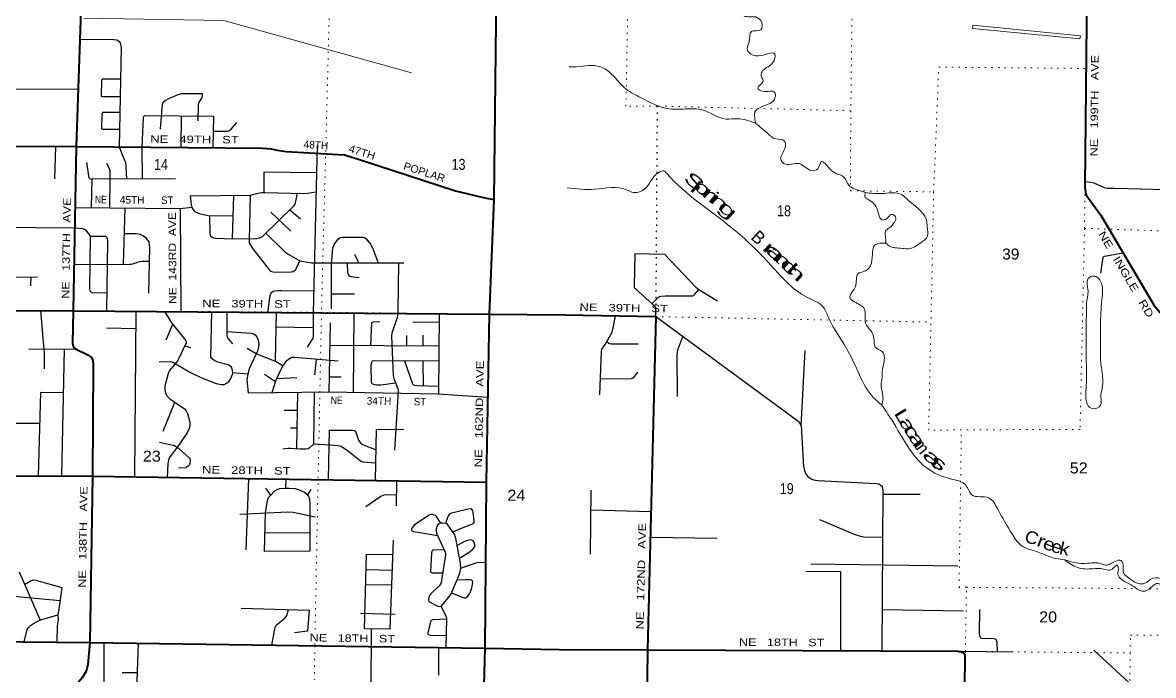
# Model space of a CAD drawing. Header units: feet. Extents: x -481249 to -254670, y -730376 to -544252.
# Drawn here: x -392754 to -374718, y -679451 to -669031 of the extents above; entities that cross this region are included whole.
import ezdxf
from ezdxf.enums import TextEntityAlignment as Align

# ---------------------------------------------------------------- set-up
doc = ezdxf.new("R2010")
doc.units = ezdxf.units.FT
doc.header["$LTSCALE"] = 70
doc.linetypes.add('DOTTED', pattern=[1.5, 0.3, -1.2])
for name, color, linetype, lineweight in [('26', 7, 'Continuous', 40), ('27', 7, 'Continuous', 13), ('29', 7, 'Continuous', 25), ('36', 7, 'Continuous', 13), ('39', 7, 'Continuous', 13), ('41', 7, 'Continuous', 13), ('6', 7, 'DOTTED', 25), ('7', 7, 'DOTTED', 13)]:
    doc.layers.add(name, color=color, linetype=linetype, lineweight=lineweight)
doc.layers.add('30', color=7, linetype='Continuous')

msp = doc.modelspace()

# ---------------------------------------------------------------- linework, layer by layer
at = {"layer": '26'}
for p, q in [((-391639, -676270), (-391684, -678926)), ((-384190.68, -679037.91), (-382785.27, -679040.74))]:
    msp.add_line(p, q, dxfattribs=at)
for points in [[(-391681, -663647), (-391710.74, -665428.32), (-391902, -671008), (-391945, -673631)], [(-385171.25, -665713), (-385238, -671857), (-385311, -673685), (-385360, -676364), (-385381, -679018)], [(-375780.7, -668513.15), (-375811.24, -671641.11), (-375808.04, -671700.85), (-375801.64, -671734.99), (-375787.78, -671777.66), (-375767.65, -671811.96), (-375555.61, -672103.67), (-374704.98, -673547.9), (-374488.18, -673801.81), (-373338.88, -675204.38), (-373302.83, -675240.97), (-373264.45, -675275.11), (-373183.54, -675333.31), (-372164.14, -676034.88), (-372101.15, -676086.93), (-372050.29, -676139.01), (-372013.71, -676180.8), (-371610.61, -676742.71)], [(-398603.52, -670976.82), (-395858, -670986), (-391902, -671008)], [(-391902, -671008), (-388929, -671033), (-388789, -671047), (-388695, -671065), (-388549, -671089), (-387719, -671137), (-387619.88, -671141.54), (-387349, -671229), (-385847, -671715), (-385384, -671828), (-385238, -671857)], [(-395255, -673592), (-393271, -673624), (-391945, -673631)], [(-391945, -673631), (-391957, -674149), (-391947, -674194), (-391927, -674227), (-391898, -674244), (-391713, -674334), (-391655, -674378), (-391635, -674422), (-391630, -674491), (-391639, -676270)], [(-391945, -673631), (-385311, -673685), (-384102.51, -673697.34)], [(-384102.51, -673697.34), (-382655.74, -673723.62), (-382785.27, -679040.74), (-382833.6, -683009.22)], [(-399592, -676303), (-398649, -676202), (-395321, -676259), (-391639, -676270), (-385360, -676364)], [(-398751, -678854), (-391684, -678926), (-385381, -679018), (-384190.68, -679037.91)], [(-391684, -678926), (-391715, -679277), (-391729, -679346), (-391752, -679404), (-391802, -679487), (-391860, -679559), (-391894, -679588), (-391933, -679611), (-392492, -679897), (-392589, -679958), (-392663, -680036), (-392697, -680109), (-392717, -680201), (-392730, -680364), (-392724.14, -681575.11), (-392718, -682844.55)], [(-385381, -679018), (-385471, -682372), (-385464, -682434), (-385452, -682475), (-385171.5, -682970.65)], [(-382785.27, -679040.74), (-377838.72, -679065.39), (-377817.08, -679066.72), (-377804.6, -679068.59), (-377791.88, -679071.11), (-377781.15, -679073.92), (-377769.91, -679078.44), (-377760.89, -679083.53), (-377741.69, -679099.53), (-377735.92, -679106.58), (-377731.03, -679116.6), (-377728.01, -679125.63), (-377725.7, -679139), (-377723.57, -679191.27), (-377740.09, -680384.45)]]:
    msp.add_lwpolyline(points, dxfattribs=at)
at = {"layer": '29'}
for p, q in [((-393359, -670089), (-391870.67, -670093.97)), ((-390224.89, -670519.68), (-390229.11, -671022.07)), ((-392227.94, -671006.19), (-392246, -671526)), ((-388053.2, -670990.56), (-388118.52, -673662.15)), ((-389389.04, -671789.76), (-389409.76, -672483.05)), ((-390241.07, -671998.23), (-390231.78, -673644.95)), ((-388797, -672054), (-388475.28, -672358.79)), ((-388490.45, -672016.93), (-388324, -672165)), ((-395891.98, -672263.63), (-391923.33, -672309.17)), ((-387391.16, -672865.59), (-387454, -672735)), ((-393064, -673092), (-392518.95, -673090)), ((-392624.97, -673090.39), (-392628, -673234)), ((-387461, -673368), (-387826.3, -673365.99)), ((-381967.9, -673292.79), (-381669.66, -673472.58)), ((-390946.88, -673639.12), (-390971.09, -676280)), ((-388712.21, -673657.31), (-388727.76, -674430.92)), ((-387477.77, -674933.63), (-387464.1, -673667.47)), ((-386527.53, -673807.84), (-386108.88, -673812.58)), ((-386107.4, -673678.52), (-386121.54, -674956.8)), ((-391416, -673901), (-390949.39, -673913.42)), ((-390466, -674095), (-390358.82, -673845.28)), ((-388118.18, -673903.11), (-388716.98, -673894.57)), ((-387850, -673822), (-387869.32, -674927.11)), ((-386628.84, -674027.44), (-386630.7, -674188.41)), ((-386371, -674021), (-386370.7, -674190.2)), ((-392654.22, -674243.38), (-391913.69, -674238.55)), ((-392089.5, -674239.7), (-392134.08, -676268.52)), ((-390163.32, -674185.47), (-390077, -674220)), ((-387856.26, -674179.98), (-386113.08, -674191.97)), ((-380336.28, -675465.54), (-380272.26, -674263.83)), ((-388069.08, -674401.3), (-388098, -674653)), ((-386368.43, -674432.91), (-386367.01, -674827.45)), ((-389403.9, -674613.24), (-389160.85, -674637.82)), ((-388895, -674644), (-388719.92, -674762.01)), ((-388700.65, -674710.3), (-388382, -674696)), ((-387675, -674689), (-387865.16, -674689)), ((-388369.54, -674932), (-388386.37, -675834.95)), ((-388101.65, -674929.29), (-388112, -675758)), ((-390513, -675551), (-390325.8, -675089.92)), ((-388374.97, -675223.41), (-388580.21, -675224.38)), ((-388380.21, -675504.81), (-388483.73, -675506.73)), ((-389148.67, -676307.28), (-389195, -677445)), ((-388553.29, -676462.68), (-388551.11, -676316.23)), ((-388797.38, -676575.26), (-388872, -676461)), ((-388206.21, -676566.41), (-388150, -676486)), ((-386792.18, -676342.56), (-386796.47, -676744.41)), ((-383697.48, -677516.29), (-383683.01, -676493.1)), ((-379032.57, -676557.59), (-378435.67, -676558.11)), ((-383687.47, -676808.24), (-382731.47, -676832.23)), ((-388886.25, -677167.55), (-388174.61, -677177.38)), ((-382741.52, -677244.89), (-381673.44, -677259.21)), ((-386860.11, -677777.87), (-387274.33, -677767.21)), ((-380184.43, -677667.31), (-377839.18, -677701.25)), ((-392810, -677797), (-392474.68, -678570.12)), ((-386869.35, -678011.86), (-387281.29, -678003)), ((-386810.94, -678477.27), (-387365.78, -678462.79)), ((-379044.37, -678401.37), (-377748.87, -678422.35)), ((-391457.97, -678929.3), (-391458, -681586)), ((-386118.51, -679007.24), (-386122.22, -679448.67)), ((-377818.83, -679066.13), (-376955.58, -679073.01)), ((-391165.04, -679406.34), (-390928, -679405))]:
    msp.add_line(p, q, dxfattribs=at)
for points in [[(-391843.28, -669294.89), (-391301.11, -669298.08), (-391250.47, -669307.73), (-391219, -669326), (-391199.82, -669355.99), (-391182, -669421), (-391215, -671016), (-391165, -671134), (-391112.99, -671264.65), (-391109, -671326), (-391096.49, -671528.41)], [(-391192.61, -669934.02), (-391474.77, -669935.1), (-391497, -669952), (-391501, -670204), (-391479.59, -670212.59), (-391198.37, -670212.01)], [(-390552, -670731), (-390525, -670335), (-390512.44, -670301.88), (-390478.68, -670272.92), (-390411, -670235), (-390273.67, -670178.82), (-390213, -670163), (-389891, -670165), (-389887.78, -670198.12), (-389895, -670225), (-389948.08, -670313.94), (-389952, -670351), (-389958, -670600)], [(-391203.57, -670463.54), (-391479.59, -670463.54), (-391492, -670491), (-391494.06, -670724.14), (-391472.35, -670731.38), (-391209.11, -670731.38)], [(-390840.91, -671527.29), (-390847, -671016), (-390825.98, -670545.59), (-390818.74, -670523.87), (-390800, -670515), (-389709.3, -670523.87), (-389718.22, -671026.36)], [(-389713.53, -670761.9), (-389489.83, -670762.76), (-389464, -670757), (-389429, -670734), (-389339, -670627)], [(-391733, -671262), (-391700, -671511), (-391682.18, -671525.26), (-391650.83, -671530.08)], [(-391417, -671272), (-391377, -671345), (-391363.82, -671387.72), (-391362, -671516), (-391368.86, -671986.71)], [(-388902.04, -671741.97), (-388899, -671414), (-388063.83, -671425.37)], [(-390316, -671525), (-391650.83, -671530.08), (-391661.06, -671983.79)], [(-375810.51, -671566.78), (-375714.55, -671577.58), (-375669.24, -671588.56), (-375503.61, -671662), (-375454.39, -671673.72), (-375331.16, -671675.41), (-374516.03, -671696.39)], [(-390081, -671797), (-389125, -671787), (-388996.27, -671754.3), (-388942, -671745), (-388891.35, -671742.24), (-388272, -671758), (-388209.98, -671754.3), (-388071.31, -671731.22)], [(-390081, -671797), (-390064, -671938), (-390052.7, -671982.34), (-390037.02, -672006.47), (-390015.32, -672034.22), (-389999.64, -672048.7), (-389977, -672063), (-389936.93, -672078.86), (-389773, -672115), (-389398.68, -672112.5)], [(-389773, -672115), (-389765.68, -672401.02), (-389763.27, -672419.11), (-389756, -672432), (-389729.61, -672455.26), (-389710.49, -672463.78), (-389702.98, -672466.17), (-389674.03, -672473.41), (-389405, -672483), (-389039.69, -672479.45), (-389022.8, -672478.23), (-388976.98, -672466.17), (-388940.8, -672451.69), (-388922, -672438), (-388428, -671956), (-388412.58, -671932.87), (-388402, -671906), (-388370.26, -671755.5)], [(-389125, -671787), (-389142, -672504), (-389138.58, -672538.57), (-389127.73, -672569.94), (-389084, -672644), (-388816.57, -672982.56), (-388800, -672997), (-388780.39, -673005.48), (-388755.07, -673009.1), (-388707, -673012), (-388468.04, -673007.9), (-388437.89, -673001.86), (-388423, -672995), (-388408.95, -672984.97), (-388398.1, -672972.91), (-388383, -672944), (-388333, -672836)], [(-391930, -672885), (-391145.38, -672893.31), (-391119.81, -671989.2)], [(-391917.95, -671981.22), (-390239, -671998), (-390053.92, -671977.57)], [(-391923.33, -672309.17), (-391792.92, -672316.56), (-391766.38, -672326.21), (-391746, -672345), (-391678, -672439), (-391685.58, -673279.39), (-391680.75, -673310.75), (-391673, -673324), (-391661.46, -673334.88), (-391645, -673341), (-391410.44, -673343.33)], [(-391678, -672439), (-391431, -672439), (-391414.24, -672451.69), (-391405.8, -672478.24), (-391399, -672522), (-391414.51, -673635.32)], [(-390742, -673352), (-390725.62, -672618.19), (-390728.03, -672572.34), (-390737.68, -672531.32), (-390754.56, -672502.36), (-390778.68, -672479.43), (-390811, -672452), (-390837.78, -672434.79), (-390875.16, -672415.49), (-390905.31, -672407.04), (-390948, -672402), (-391131.54, -672404.07)], [(-388877.04, -672394.13), (-388570, -672690), (-388510.25, -672732.8), (-388333, -672836)], [(-387825, -673599), (-387829, -672880), (-387808.35, -672629.04), (-387785, -672571), (-387743.22, -672513.21), (-387721.51, -672486.67), (-387690.16, -672462.53), (-387655, -672455), (-387325.95, -672455.29), (-387301.83, -672460.12), (-387277, -672477), (-387203, -672569), (-387171.58, -672626.63), (-387081.32, -672864.52)], [(-382655.74, -673723.62), (-382655.63, -673574.24), (-382975.56, -673288.17), (-382987.28, -673274.1), (-382994.63, -673257.42), (-382995.48, -673234.23), (-382981.82, -672717.02), (-382514.23, -672724.77), (-382017.13, -673255.85), (-381967.9, -673292.79)], [(-375556.14, -673029.39), (-375519.06, -672774.79), (-375511.22, -672765.85), (-375498.8, -672761.25), (-375200.39, -672706.77)], [(-391145.38, -672893.31), (-391046.41, -672888.45), (-391023.49, -672884.84), (-390981.28, -672875.18), (-390918.58, -672852.26), (-390890, -672846), (-390848.62, -672840.19), (-390730.49, -672836.49)], [(-388333, -672836), (-388148.44, -672865.53), (-388087, -672868), (-386674.71, -672863.11)], [(-387579, -672870), (-387572, -673014), (-387566.55, -673038.66), (-387559.91, -673053.75), (-387549.66, -673068.82), (-387536, -673079), (-387519.51, -673083.91), (-387384, -673100)], [(-386756.08, -672863.39), (-386767, -673640), (-386773.6, -673711.35), (-386783, -673754), (-386862.84, -673990.07), (-386868, -674028), (-386842.34, -674669.37), (-386832, -674711), (-386771, -674878), (-386766.36, -674898.63), (-386765.16, -674914.31), (-386821, -675853)], [(-388840.51, -673656.27), (-388806.93, -673385.56), (-388797, -673357), (-388776.78, -673331.26), (-388757.48, -673319.2), (-388737, -673311), (-388680.3, -673304.72), (-388626, -673305), (-388109.93, -673310.84)], [(-382719.08, -673517.51), (-382611.96, -673413.04), (-382597.63, -673404.82), (-382574.19, -673398.96), (-382501.62, -673393.39), (-382063.88, -673394.53), (-382053.87, -673388.41), (-382039.47, -673373.09), (-381967.9, -673292.79)], [(-392467.9, -673628.24), (-392426, -674131), (-392410, -674284), (-392411, -674558)], [(-390576, -674444), (-390391.7, -674442.5), (-390349, -674455), (-390088, -674612), (-389899.63, -674700.71), (-389668.07, -674790), (-389587, -674806), (-389537.82, -674806.89), (-389491.99, -674782.76), (-389458.22, -674753.8), (-389433, -674713), (-389402.74, -674633.14), (-389406, -674577), (-389424.45, -674531.79), (-389448.57, -674507.65), (-389474, -674495), (-389641.54, -674452.15), (-389686, -674432), (-389730.78, -674399.06), (-389750, -674372), (-389734.94, -673648.99)], [(-390489.47, -673639.97), (-390423, -673756), (-390377.23, -673822.3), (-390154, -674101), (-390145.67, -674123.96), (-390146.88, -674148.09), (-390154.11, -674166.19), (-390262, -674392), (-390279.53, -674422), (-390409.79, -674586.1), (-390428, -674617), (-390439.94, -674654.88), (-390486.97, -674834.66), (-390488, -674895), (-390477.33, -674948.09), (-390448.38, -674993.94), (-390406, -675036), (-390171, -675194), (-390146.87, -675225.61), (-390125.16, -675271.46), (-390086.56, -675406.61), (-390084.15, -675452.46), (-390093, -675501), (-390125.15, -675568.29), (-390258, -675764), (-390412, -675973), (-390426.67, -676009.92), (-390435, -676078), (-390449.64, -676287.81)], [(-389499, -673656), (-389499, -673972), (-389496.77, -674022.63), (-389489.54, -674051.59), (-389473, -674081), (-389405, -674157)], [(-388118.52, -673662.15), (-388118, -674032), (-388126.72, -674075.72), (-388160, -674127), (-388215, -674209)], [(-383544.64, -674971.73), (-383522.73, -674275.89), (-383512.88, -674243.13), (-383464.59, -674167.37), (-383351.16, -673971.12), (-383333.4, -673904.76), (-383295.43, -673712)], [(-382655.74, -673723.62), (-380386.71, -675388.68), (-380372.8, -675404.43), (-380361.08, -675419.67), (-380336.28, -675465.54)], [(-389499, -673963.37), (-389109, -673988), (-389069.84, -673998.5), (-389045.72, -674015.39), (-389019.19, -674044.35), (-389008, -674074), (-388995.07, -674102.26), (-388987.83, -674150.53), (-388990.24, -674210.86), (-389006, -674274), (-389118, -674509), (-389134.99, -674546.27), (-389144.61, -674572.84), (-389168.73, -674669.36), (-389173.58, -674699.51), (-389176, -674737), (-389158, -674940), (-387876, -674927), (-386133, -674956), (-385335.26, -675011.49)], [(-387058, -673809), (-387169.14, -673810.25), (-387188.43, -673824.73), (-387203.65, -674184.47)], [(-383436.57, -674118.89), (-383402.72, -674149.33), (-383372.44, -674157.32), (-383308.46, -674156.66), (-382936.31, -674158.71)], [(-382308.17, -674998.19), (-382312.86, -674332.24), (-382300.99, -674255.47), (-382225, -674039.71)], [(-389171, -674225), (-389031, -674315), (-388983.03, -674336.32), (-388750.26, -674421.99), (-388721, -674435), (-388598.83, -674508.69)], [(-388771.65, -674936.08), (-388711, -674732), (-388634.49, -674571.61), (-388605, -674517), (-388538.01, -674426.82), (-388511.47, -674402.69), (-388472, -674379), (-388448.76, -674373.73), (-388417.4, -674373.73), (-387719, -674429)], [(-386115.77, -674434.79), (-387165, -674427), (-387178.79, -674435.27), (-387189.64, -674456.98), (-387195.67, -674472.67), (-387198, -674508), (-387196, -674772), (-387183.61, -674791.22), (-387157.08, -674804.49), (-387120.9, -674812.93), (-387084.72, -674815.35), (-387039, -674813), (-386806.92, -674779.67)], [(-386663.52, -674430.72), (-386535, -674797), (-386521.51, -674810.52), (-386498.59, -674818.97), (-386461, -674825), (-386120.18, -674833.87)], [(-383536.49, -674712.79), (-383065.21, -674716.8), (-383025.63, -674707.22), (-383007.41, -674695.63), (-382939.76, -674611.25)], [(-392104.91, -674940.85), (-392466, -674937), (-392504.71, -676267.41)], [(-395302.34, -675505.09), (-394807, -675481), (-394767.24, -675481.37), (-394554, -675521), (-394148, -675542), (-394084.61, -675532.05), (-393813, -675456), (-393727.61, -675430.69), (-393686.61, -675425.86), (-393611, -675423), (-392480.26, -675427.03)], [(-387876.35, -676326.33), (-387857, -675534), (-387489.96, -675535.69), (-387461.01, -675540.52), (-387447, -675553), (-387399, -675697), (-387371.77, -675733.57), (-387335, -675765), (-387115.75, -675847.99)], [(-387124.38, -676337.59), (-387110, -675522), (-386672.27, -675526.04)], [(-380336.28, -675465.54), (-380297.37, -676118.75), (-380284.32, -676182.34), (-380265.6, -676229.15), (-380232.76, -676271.45), (-380191.11, -676302.52), (-380165.96, -676317.18), (-380134.32, -676327.73), (-380106.19, -676334.76), (-380065.91, -676339.05), (-379137.63, -676385.76), (-379095.56, -676395.18), (-379076.69, -676406.87), (-379056.2, -676425.93), (-379046.22, -676443.21), (-379037.06, -676468.23), (-379032.16, -676493.63), (-379048.58, -679059.36)], [(-390571, -675728), (-390379, -675770), (-390343.46, -675778.25), (-390314.51, -675791.52), (-390270, -675821), (-390096, -675979), (-390084.16, -675994.23), (-390079.32, -676014.74), (-390085, -676068), (-390096.22, -676094.38), (-390111.9, -676112.48), (-390132.4, -676129.37), (-390153, -676137), (-390266, -676144)], [(-388112, -675758), (-388184.64, -675824.07), (-388201.52, -675834.93), (-388225, -675838), (-388330, -675839), (-388483, -675828), (-388518.71, -675827.69), (-388606, -675842)], [(-387119.56, -676064.27), (-387323.53, -676044.88), (-387362, -676030), (-387556, -675876), (-387672, -675798), (-387723.93, -675784.25), (-387845, -675778), (-388112, -675758)], [(-387281, -676757), (-387042, -676589), (-386987.05, -676568.23), (-386794.51, -676560.92)], [(-389288, -676878), (-388526, -676840), (-388441, -676845), (-388089, -676918)], [(-385892.51, -677161.54), (-385752, -677100), (-385562, -677026), (-385549.31, -677012.29), (-385549, -676983), (-385564.99, -676846.96), (-385573.43, -676824.04), (-385589, -676795), (-385598.76, -676790.24), (-385612.03, -676790.25), (-385668, -676803), (-385913, -676861), (-385934.07, -676871.1), (-385949.75, -676884.38), (-385960.61, -676900.06), (-385976, -676931), (-386007.71, -677026.12)], [(-386082.37, -677021.94), (-386154.8, -676913.33), (-386168, -676901), (-386187.37, -676891.61), (-386215.11, -676884.38), (-386245.26, -676883.16), (-386271, -676892), (-386501, -677045), (-386526.3, -677071.41), (-386543.18, -677094.35), (-386551.63, -677114.86), (-386550, -677133), (-386541.98, -677143.82), (-386521.47, -677152.27), (-386451, -677166), (-386135.89, -677219.08)], [(-379036.99, -677247.85), (-379343.88, -677244), (-379408.11, -677230.6), (-379483.48, -677201.1), (-380038.47, -676966.08)], [(-386841, -677294), (-386897, -678712), (-387302, -678705), (-387266.87, -677514.3), (-386849.99, -677521.7)], [(-385783.76, -677578.34), (-385617, -677475), (-385571.02, -677434.64), (-385542.07, -677399.64), (-385538.45, -677377.92), (-385539.66, -677359.82), (-385549.31, -677328.45), (-385566.19, -677304.31), (-385587, -677290), (-385614.44, -677287.42), (-385636.15, -677291.04), (-385659.07, -677297.07), (-385696, -677310), (-385820.24, -677377.68)], [(-386031.03, -677447.93), (-386199.42, -677449.12), (-386210.28, -677451.53), (-386221, -677460), (-386227.17, -677470.84), (-386233.2, -677502.22), (-386248, -677793), (-386241.64, -677805.11), (-386222.34, -677813.55), (-386052.75, -677812.1)], [(-393517, -677734), (-393517, -677879), (-393511.14, -677925.83), (-393506.31, -677939.1), (-393496, -677961), (-393360.37, -678163.55), (-393344, -678180), (-393327.8, -678190.1), (-393302.47, -678194.93), (-393252, -678195), (-392992, -678184), (-392893, -678187), (-392156.64, -678257.33)], [(-385763.56, -677738.83), (-385634, -677689), (-385522, -677652), (-385484.17, -677645.82), (-385370.14, -677646.07)], [(-392721.38, -678001.31), (-392617, -677935), (-392598.08, -677928.24), (-392578.78, -677925.83), (-392542.59, -677930.65), (-392489, -677945), (-392128, -678047), (-392160, -678282), (-392185, -678458), (-392190, -678485), (-392189.19, -678562.98), (-392204, -678657), (-392207.44, -678920.67)], [(-385914, -678134), (-385742.29, -678202.12), (-385712, -678211), (-385684.39, -678210.57), (-385663.89, -678196.08), (-385631, -678159), (-385609.61, -678118.85), (-385588, -678053), (-385571.02, -677970.42), (-385578, -677941), (-385596.34, -677930.6), (-385628.91, -677925.78), (-385686, -677923), (-385826.57, -677932.55)], [(-380262.75, -677785.39), (-379709.52, -677790.36), (-379710.73, -679056.06)], [(-392729.53, -678915.35), (-392681, -678720), (-392659.59, -678684.85), (-392629, -678656), (-392561.9, -678612.45), (-392489, -678576), (-392448.51, -678559.36), (-392190, -678485)], [(-389266, -678380), (-388182, -678409), (-388209, -678744), (-388417, -678770)], [(-388777.96, -678968.42), (-388728, -678682), (-388711.85, -678648.64), (-388602, -678564), (-388564.7, -678530.38), (-388541, -678495), (-388512.43, -678400.16)], [(-385998.59, -679008.99), (-385989.54, -678546.02), (-385995, -678514), (-386078.81, -678351.75)], [(-377202.53, -679071.04), (-377207.38, -678920.15), (-377212.77, -678902.37), (-377226.13, -678881.46), (-377242.53, -678870.9), (-377264, -678865.39), (-377451.86, -678863.47), (-377460.51, -678861.52), (-377469.89, -678854.49), (-377481.27, -678834.92), (-377488.64, -678818.14), (-377492.22, -678782.82), (-377486.29, -678397.22)], [(-385994.87, -678818.73), (-386246, -678813), (-386272.99, -678804.26), (-386285.05, -678793.4), (-386286, -678779), (-386245, -678588), (-386233.18, -678566.53), (-386210, -678557), (-385989.56, -678547.08)], [(-387196.71, -678706.82), (-387211, -681625), (-387214.98, -681700.42), (-387232, -681761), (-387253.57, -681799.37), (-387310, -681878), (-387605.78, -682226.56), (-387700, -682362), (-387711.92, -682388.27), (-387719.16, -682424.47), (-387712, -682484), (-387621, -682761), (-387605.77, -682825.1), (-387591.74, -682930.48)], [(-390913.09, -678937.25), (-390930, -679545), (-390943.1, -679594.6), (-390969.64, -679642.87), (-391018, -679714), (-391121.62, -679840.78), (-391149, -679886), (-391167.46, -679944.56), (-391177, -680017), (-391192, -680403)], [(-375097.28, -680395.04), (-375092.65, -679634.76), (-375096.16, -679590.2), (-375099.68, -679578.48), (-375105.26, -679568.76), (-375668.57, -679050.27)]]:
    msp.add_lwpolyline(points, dxfattribs=at)
for points in [[(-388894.19, -677474.47), (-388878, -676849), (-388849.35, -676664.78), (-388830.05, -676611.69), (-388805, -676583), (-388728.73, -676505.49), (-388685.31, -676476.53), (-388652, -676468), (-388569.52, -676462.05), (-388506.8, -676464.47), (-388407.9, -676469.29), (-388354.83, -676483.77), (-388258.33, -676524.8), (-388218, -676557), (-388193.2, -676587.55), (-388178.73, -676630.99), (-388174, -676725), (-388175, -677466)], [(-386078.81, -678351.75), (-385925, -678158), (-385801, -677874), (-385778.48, -677814.76), (-385770.04, -677772.52), (-385764, -677731.49), (-385768, -677665), (-385842, -677258), (-385852.06, -677227.08), (-385861.7, -677206.57), (-385969.05, -677049.69), (-385979.91, -677034.01), (-385997, -677027), (-386058.31, -677021.95), (-386087.26, -677021.94), (-386110, -677029), (-386129.47, -677047.28), (-386148, -677076), (-386156.01, -677108.82), (-386157.21, -677152.27), (-386151.18, -677182.43), (-386133, -677226), (-386014, -677485), (-386008.85, -677505.84), (-386010.06, -677523.94), (-386076, -677969), (-386087.25, -677993.35), (-386110.17, -678019.9), (-386247, -678152), (-386262.14, -678174.36), (-386276.62, -678209.36), (-386281.44, -678243.15), (-386273, -678269), (-386253.7, -678282.97), (-386157.21, -678334.86), (-386127.05, -678343.31)]]:
    msp.add_lwpolyline(points, close=True, dxfattribs=at)
at = {"layer": '36'}
msp.add_lwpolyline([(-377605.49, -669123.31), (-377599.78, -669070.41), (-375882.15, -669241.87), (-375889.15, -669291.61)], close=True, dxfattribs=at)
at = {"layer": '39'}
msp.add_lwpolyline([(-391779.36, -668959.75), (-389541.97, -668995.72), (-386550, -669833)], dxfattribs=at)
for points in [[(-382185.68, -666891.94), (-382320.19, -666921.06), (-382415.13, -666970.96), (-382491.85, -667109.01), (-382531.85, -667209.93), (-382474.14, -667322.86), (-382507.07, -667469.81), (-382604.57, -667547.58), (-382577.39, -667687.81), (-382608.64, -667751), (-382699.59, -667800.98), (-382709.13, -667978.34), (-382594.28, -668032.61), (-382494.42, -668036.68), (-382454.42, -667935.77), (-382357.87, -667905.86), (-382307.76, -667998.68), (-382298.48, -668134.54), (-382195.74, -668094.78), (-382047.85, -667996.11), (-381932.52, -668026.45), (-381951.06, -668153.75), (-381957.61, -668281.3), (-381842.83, -668439.31), (-381712.87, -668537.78), (-381652.37, -668511.11), (-381590.59, -668520.38), (-381454.97, -668435.42), (-381399.3, -668450.55), (-381347.75, -668571.33), (-381239.84, -668773.09), (-381237.08, -668834.99), (-381252.67, -668914.47), (-381187.17, -668937.79), (-381061.29, -668940.41), (-380965.18, -669032.19), (-380977.4, -669143.66), (-381129.93, -669174.4), (-381165.21, -669339.26), (-381197.42, -669450.31), (-381065.7, -669560.79), (-380757.36, -669535.3), (-380786.01, -669668.37), (-380946.49, -669796.71), (-380974.1, -669877.93), (-380941.77, -669960.4), (-380989, -670023.26), (-381027.96, -670072.33), (-380909.23, -670132.66), (-380765.33, -670133.66), (-380759.73, -670253.49), (-380863.27, -670333.13), (-381018.52, -670399.72), (-381075.74, -670462.37), (-381078.74, -670512.19), (-381065.27, -670638.16)], [(-381065.27, -670638.16), (-381349.63, -670564.4), (-381535.65, -670570.5), (-381914.53, -670424.94), (-382180.08, -670409.43), (-382475.75, -670401.27), (-382886.16, -670233.11), (-383162.62, -670063.75), (-383440.88, -669784.62), (-383637.42, -669716.68), (-383813.53, -669726.98), (-384037.63, -669738.27)], [(-381065.27, -670638.16), (-380860.78, -670808.01), (-380740.41, -670886.34), (-380607.14, -670919.04), (-380595.54, -671038.99), (-380660.99, -671213.19), (-380614.32, -671278.01), (-380364.52, -671281.22), (-380170.86, -671392.99), (-380072.32, -671363.13), (-380016.06, -671248.58), (-379878.5, -671367.16), (-379770.09, -671443.24), (-379659.11, -671491.44), (-379577.87, -671626.81), (-379393.72, -671714.44), (-379312.36, -671744.07)], [(-384068.4, -671670.28), (-383624.92, -671690.1), (-383121.36, -671698.6), (-383010.31, -671742.81), (-382806.83, -671663.26), (-382701.86, -671511.82), (-382587.93, -671412.45), (-382533.66, -671397.62), (-382482.47, -671436.59), (-381477.85, -672277.52), (-380855.87, -672861.08), (-380237.33, -673416.64), (-379988.44, -673565.47), (-379905.75, -673728.8), (-379563.7, -674316.5), (-379150.6, -675049.34), (-379054.29, -675131.15)], [(-378984.72, -672552.93), (-378992.44, -672439.05), (-378990.81, -672357.28), (-378933.86, -672308.59), (-378848.11, -672218.6), (-378830.33, -672129.19), (-378891.55, -672092.01), (-378974.95, -672164.09), (-379047.2, -672178.54), (-379099.47, -672093.66), (-379135.2, -671981.19), (-379183.8, -671912.34), (-379274.51, -671850.6), (-379313.87, -671819.85), (-379309.65, -671744.23)], [(-379312.36, -671744.07), (-379042.82, -671759.66), (-378776.95, -671759.22), (-378593.76, -671894.71), (-378330.29, -672213.43), (-378327.85, -672291.29), (-378320.85, -672441.07), (-378428.86, -672544.56), (-378624.71, -672642.23), (-378718.54, -672636.29), (-378842.22, -672623.73), (-378907.88, -672608.4), (-378984.72, -672552.93)], [(-378984.72, -672552.93), (-379153.08, -672575.36), (-379231.79, -672912.88), (-379343.6, -673006.32), (-379428.2, -673038.47), (-379456.69, -673163.57), (-379480.74, -673266.81), (-379557.74, -673418.83), (-379489.12, -673486.1), (-379327.56, -673603.19), (-379308.09, -673829.04), (-379226.44, -673944.46), (-379175.01, -674071.23), (-379153.78, -674209.33), (-379043.29, -674281.46), (-379041.76, -674604.7), (-379043.71, -674702.42), (-379060.09, -674821.79), (-379030.27, -675029.9), (-379050.47, -675136.84)], [(-375783.3, -673493.51), (-375790.8, -674267.58), (-375793.8, -674917.79), (-375787, -675077.54), (-375701.32, -675191.05), (-375560.3, -675136.13), (-375555.55, -674998.57), (-375537.17, -674879.25), (-375530.7, -674655.93), (-375560.52, -674421.18), (-375560.52, -674267.58), (-375543.37, -673490.53), (-375547.46, -673195.16), (-375633.22, -673085.64), (-375719.14, -673083.85), (-375774.76, -673166.49), (-375763.13, -673284.44), (-375783.3, -673493.51)], [(-379054.29, -675131.15), (-378891.24, -675373.96), (-378332.87, -676139.75), (-377954.55, -676313.22), (-377710.74, -676416.07), (-377611.87, -676569.75), (-377342.96, -676617.26), (-377206.45, -676787.69), (-377024.89, -677104.7), (-376792.87, -677396.84), (-376586.46, -677470.97), (-376469.42, -677515.3), (-376272.92, -677585.24), (-376131.42, -677606.14)], [(-376131.42, -677606.14), (-375838.78, -677666.11), (-375566.88, -677663.79), (-375463.46, -677689.89), (-375415.19, -677674.94), (-375332.35, -677630.77), (-375230.17, -677618.94), (-375200.27, -677723.31), (-375196.11, -677815.17), (-375131.41, -677878.37), (-374937.76, -677990.14), (-374853.6, -677979.92), (-374758.37, -677916.07), (-374606.16, -677901.28), (-374493.63, -677971.46), (-374350.96, -678134.04), (-374212.13, -678188.81), (-374037.46, -678150.55), (-373915.94, -678171.04), (-373780.23, -678181.85), (-373728.99, -678218.83), (-373630.25, -678278.75), (-373529.66, -678346.68), (-373387.72, -678345.65), (-373240.18, -678264.93), (-373100.17, -678060.36), (-373025.52, -678026), (-372839.54, -678021.9), (-372551.25, -678099.73), (-372219.05, -678180.47), (-372019.4, -678292.37), (-371790.69, -678550.51), (-371668.49, -678636.85), (-371474.99, -678656.85), (-371415.81, -678695.99), (-371414.05, -678807.75), (-371407.37, -678873.73), (-371318.29, -678917.48), (-371068.85, -678938.64), (-370857.58, -678968.98), (-370763.62, -679068.7), (-370783.36, -679156.07), (-370790.67, -679221.76), (-370748.43, -679308.43), (-370703.27, -679449.03), (-370717.89, -679580.4), (-370697.14, -679742.43), (-370580.25, -679894.5), (-370356.26, -680188.46), (-370296.4, -680193.7), (-370199.04, -680323.41), (-370181.9, -680465.42), (-370266.85, -680515.53), (-370372.75, -680613.07), (-370398.24, -680688.36), (-370399.28, -680740.21), (-370371.9, -680770.71), (-370329.54, -680751.64), (-370275.91, -680768.72), (-370225.84, -680863.53), (-370078.37, -681086.06), (-369968.72, -681200.08), (-369750.12, -681264.48), (-369433.63, -681330.93), (-369233.46, -681416.9), (-369079.64, -681621.62), (-368905.92, -681930.49), (-368864.35, -681951.3), (-368761.85, -681923.51), (-368678.97, -681977.11), (-368376.86, -682063.21), (-368117.87, -682106.52), (-367851.32, -682171.93), (-367686.8, -682340.95), (-367502.33, -682612.14), (-367444.09, -682798.9), (-367439.45, -682966.58), (-367317.08, -683079.23), (-367229.66, -683160.29), (-367046.87, -683263.69)], [(-376131.42, -677606.14), (-375928.01, -677730.09), (-375682.53, -677749.17), (-375514.69, -677752.67), (-375413.11, -677770.74), (-375342.18, -677722.34), (-375297.62, -677693.35), (-375278.24, -677723.68), (-375284.55, -677839.26), (-375220.25, -677922.4), (-375054.28, -678019.63), (-374874.13, -678107.18), (-374787.5, -678073.07), (-374677.89, -677989.57), (-374611.99, -677992.94), (-374537.78, -678080.27), (-374335.25, -678248.09), (-374094.24, -678291.02), (-373927.84, -678266.56), (-373804.48, -678295.07), (-373555.23, -678425.95), (-373303.52, -678433.19), (-373177.44, -678326.09), (-373039.7, -678135.44), (-372955.14, -678105.28), (-372757.89, -678137.32), (-372404.15, -678240.46), (-372179.73, -678312.97), (-371916.37, -678537.92), (-371722.43, -678735.48), (-371556.75, -678746.92), (-371502.72, -678744.05), (-371498.13, -678813.98), (-371473.87, -678900.27), (-371272.54, -679028.16), (-371038.8, -679035.03), (-370869.16, -679048.54), (-370900.65, -679123.7), (-370904.72, -679227.36), (-370852.37, -679308.26), (-370787.43, -679459.24), (-370796.49, -679712.43), (-370765.71, -679872.68), (-370554.07, -680084.58), (-370275.77, -680361.72), (-370263.3, -680437.79), (-370311.77, -680462.72), (-370429.97, -680575.97), (-370476.88, -680722.63), (-370435.52, -680853.17), (-370340.45, -680897.05), (-370305.28, -680937.69), (-370266.07, -681076.17), (-370185.07, -681223.5), (-370005.6, -681344.95), (-369812.02, -681360.95), (-369567.22, -681413.94), (-369413.48, -681522.88), (-369195.48, -681816.72), (-369163.15, -681899.19), (-369013.09, -681992.1), (-368947.07, -682089.24), (-368845.01, -682183.14), (-368625.93, -682323.37), (-368298.64, -682449.9), (-368152.5, -682538.74), (-368030.78, -682549.25), (-368040.49, -682634.84), (-368155.37, -682682.32), (-368198.77, -682753.24), (-368195.81, -682904.93), (-368162.23, -683025.34), (-368005.05, -683248.31)]]:
    msp.add_spline(points, degree=3, dxfattribs=at)
at = {"layer": '6'}
msp.add_lwpolyline([(-382632.88, -670362.09), (-382656.14, -673723.35), (-382784.47, -679039.63), (-382833.6, -683009.22)], dxfattribs=at)
at = {"layer": '7'}
for p, q in [((-377699.33, -678044.31), (-374976.82, -678064.77)), ((-374772.15, -678066.31), (-374557.82, -678067.92))]:
    msp.add_line(p, q, dxfattribs=at)
for points in [[(-387361.96, -637284.32), (-387500, -641851), (-387581, -647174), (-387648, -652448), (-387759, -657752), (-387775, -663011), (-387848, -668338), (-387987, -673656), (-388089.18, -678738.12)], [(-379496.6, -666764.44), (-375754.29, -666746.67), (-375782.24, -668543.67), (-375798.86, -669774.31), (-375815.71, -672315.72), (-375887.89, -675524.34), (-377780.98, -675530.77), (-378302.37, -675537.93), (-378222.73, -671732.86), (-378140.92, -669741.46), (-375800.61, -669762.3)], [(-379544.1, -670438.43), (-379551.65, -671715.14), (-378222.73, -671732.86)], [(-375815.71, -672315.72), (-374263.57, -672366.02), (-374333.29, -673852.92), (-374405.63, -678069.06), (-374406.11, -678079.2)], [(-384102.51, -673697.34), (-387987, -673656), (-393296, -673622), (-396866, -673565)], [(-384102.51, -673697.34), (-382656.14, -673723.35), (-378280.28, -673810.56)], [(-377699.33, -678044.31), (-377817.3, -678045.84), (-377780.98, -675530.77)], [(-377788.27, -683091.65), (-377717.8, -679067.41), (-377699.33, -678044.31)], [(-404646, -678690), (-403978, -678750), (-399616, -678852), (-398752, -678856), (-393353, -678909), (-388094, -678978), (-384190.68, -679037.91)], [(-377717.8, -679067.41), (-375089.3, -679093.34), (-375084.62, -678807.33), (-374440.37, -678806.53), (-374056.12, -678810.51)], [(-388093.31, -678943.46), (-388094, -678978), (-388145.64, -682921.24)], [(-384190.68, -679037.91), (-382784.47, -679039.63), (-377717.8, -679067.41)], [(-375089.3, -679093.34), (-375108.35, -681731.14), (-370320.28, -681787.29)]]:
    msp.add_lwpolyline(points, dxfattribs=at)
msp.add_lwpolyline([(-383057.05, -666384.98), (-382561.49, -666393.32), (-379482.9, -666479.42), (-379496.6, -666764.44), (-379544.1, -670438.43), (-382632.88, -670362.09), (-383130.68, -670365.68)], close=True, dxfattribs=at)

# ---------------------------------------------------------------- texts
at = {"layer": '27'}
for s, rotation, width, p in [('NE   199TH   AVE', 89.441, 1.25, (-375606.37, -671164.94)), ('NE   49TH   ST', 359.518, 1.3, (-390719.1, -670948.77)), ('47TH', 342.573, 1.1, (-387563.55, -671092.25)), ('POPLAR', 342.07, 1.05, (-386689.76, -671369.02)), ('NE   137TH   AVE', 89.061, 1.25, (-392011.13, -673439.73)), ('NE   INGLE   RD', 300.497, 1.3, (-375601.9, -672405.43)), ('NE   39TH   ST', 359.633, 1.3, (-389890.31, -673573.81)), ('NE   39TH   ST', 358.959, 1.3, (-383873.79, -673631.87)), ('NE   162ND   AVE', 88.952, 1.3, (-385426.84, -676130.86)), ('NE   28TH   ST', 359.142, 1.3, (-389893.39, -676226.12)), ('NE   138TH   AVE', 89.029, 1.25, (-391745.67, -678051.23)), ('NE   172ND   AVE', 88.604, 1.3, (-382850.89, -678719.61)), ('NE   18TH   ST', 359.164, 1.25, (-388175.59, -678906.57)), ('NE   18TH   ST', 359.714, 1.25, (-381327.41, -678979.42))]:
    msp.add_text(s, height=120, rotation=rotation, dxfattribs=dict(at, width=width)).set_placement(p)
msp.add_text('48TH', height=120, rotation=356.69, dxfattribs=at).set_placement((-388274.72, -671032.46))
at = {"layer": '30'}
for s, rotation, width, p in [('NE', 359.427, 0.85, (-391601.94, -671914.44)), ('ST', 359.427, 0.95, (-390545.2, -671924.28)), ('NE  143RD  AVE', 90.323, 1.2, (-390300.23, -673521.2)), ('NE', 359.047, 0.85, (-387840.15, -675117.62)), ('ST', 359.047, 0.95, (-386514.77, -675139.67))]:
    msp.add_text(s, height=120, rotation=rotation, dxfattribs=dict(at, width=width)).set_placement(p)
for s, rotation, p in [('45TH', 359.427, (-391203.22, -671918.36)), ('34TH', 359.047, (-387266.51, -675127.16))]:
    msp.add_text(s, height=120, rotation=rotation, dxfattribs=at).set_placement(p)
at = {"layer": '41'}
for s, rotation, width, p in [('S', 320.686, 1.8, (-382103.74, -671643.33)), ('p', 320.686, 1.9, (-381977.54, -671741.57)), ('r', 320.686, 2, (-381867.98, -671836.4)), ('i', 320.123, 1.7, (-381793.06, -671900.32)), ('n', 320.123, 1.95, (-381701.83, -671969.51)), ('g', 318.778, 2, (-381572.75, -672088.01)), ('r', 316.637, 2.2, (-380902.33, -672707.16)), ('a', 316.637, 2.05, (-380806.87, -672785.19)), ('n', 317.726, 2.05, (-380702.83, -672888.89)), ('c', 317.726, 2.15, (-380588, -672996.48)), ('h', 317.726, 2, (-380482.55, -673092.35)), ('L', 301.44, 1.6, (-378801.96, -675365.05)), ('a', 301.44, 1.6, (-378724.47, -675497.34)), ('c', 301.44, 1.7, (-378652.07, -675612.58)), ('a', 303.927, 1.7, (-378567.81, -675744.31)), ('a', 316.487, 2.05, (-378309.71, -676049.37)), ('s', 325.1, 1.9, (-378197.28, -676135.4)), ('C', 341.043, 1.1, (-376690.48, -677344.39)), ('r', 339.241, 1.35, (-376538.15, -677398.44)), ('e', 337.381, 1.25, (-376415.4, -677446.82)), ('e', 342.902, 1.1, (-376285.08, -677492.08)), ('k', 347.598, 1.15, (-376155.77, -677526.4))]:
    msp.add_text(s, height=200, rotation=rotation, dxfattribs=dict(at, width=width)).set_placement(p, align=Align.CENTER)
for s, rotation, p in [('B', 316.637, (-381086.28, -672533.44)), ('m', 307.039, (-378496.53, -675851.53))]:
    msp.add_text(s, height=200, rotation=rotation, dxfattribs=at).set_placement(p, align=Align.CENTER)
at = {"layer": '7'}
for s, width, p in [('14', 0.85, (-390656.9, -671382)), ('13', 0.85, (-385911.24, -671380.78)), ('18', 0.85, (-380719.34, -672122.65)), ('39', 1.05, (-377129.37, -672812.57)), ('23', 1.1, (-390835.95, -676038.09)), ('52', 1.1, (-376051.86, -676227.19)), ('24', 1.1, (-385022, -676663)), ('19', 0.85, (-380676.56, -676556.12)), ('20', 1.1, (-376540.57, -678604.48))]:
    msp.add_text(s, height=175, dxfattribs=dict(at, width=width)).set_placement(p)

doc.saveas('drawing.dxf')
